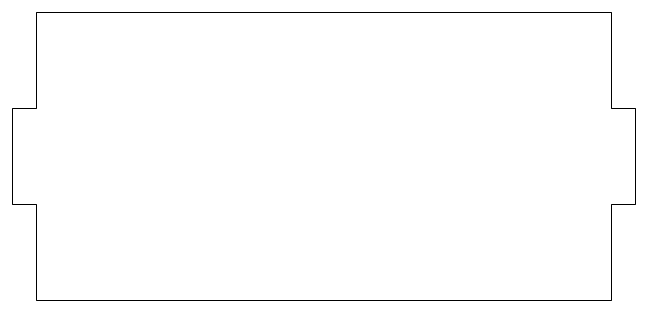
# Model space of a CAD drawing. Header units: inches. Extents: x 134 to 753, y 220 to 777.
# Drawn here: x 257.2 to 441.5, y 220.2 to 305.2 of the extents above; entities that cross this region are included whole.
import ezdxf

# ---------------------------------------------------------------- set-up
doc = ezdxf.new("R2010")
doc.units = ezdxf.units.IN
doc.header["$MEASUREMENT"] = 0
doc.layers.add('_U+0421_U+043B_U+043E_U+0439 1', color=7, linetype='Continuous')

# ---------------------------------------------------------------- blocks, each defined once
blk = doc.blocks.new('block 2')
at = {"layer": '_U+0421_U+043B_U+043E_U+0439 1', "color": 1, "lineweight": 9, "true_color": 0xff0000}
blk.add_open_spline([(434.36, 248.54), (434.36, 248.54), (434.36, 220.18), (434.36, 220.18), (434.36, 220.18), (264.29, 220.18), (264.29, 220.18), (264.29, 223.71), (264.29, 244.98), (264.29, 248.54), (264.29, 248.54), (257.19, 248.54), (257.19, 248.54), (257.19, 248.54), (257.19, 276.87), (257.19, 276.87), (257.19, 276.87), (264.29, 276.87), (264.29, 276.87), (264.29, 276.87), (264.29, 305.22), (264.29, 305.22), (264.29, 305.22), (434.36, 305.22), (434.36, 305.22), (434.36, 305.22), (434.36, 276.87), (434.36, 276.87), (434.36, 276.87), (441.46, 276.87), (441.46, 276.87), (441.46, 276.87), (441.46, 248.54), (441.46, 248.54), (441.46, 248.54), (434.36, 248.54), (434.36, 248.54)], degree=3, knots=[0, 0, 0, 0, 1, 1, 1, 2, 2, 2, 3, 3, 3, 4, 4, 4, 5, 5, 5, 6, 6, 6, 7, 7, 7, 8, 8, 8, 9, 9, 9, 10, 10, 10, 11, 11, 11, 12, 12, 12, 12], dxfattribs=at)

msp = doc.modelspace()

# ---------------------------------------------------------------- block references
at = {"layer": '_U+0421_U+043B_U+043E_U+0439 1'}
msp.add_blockref('block 2', (0, 0), dxfattribs=at)

doc.saveas('drawing.dxf')
